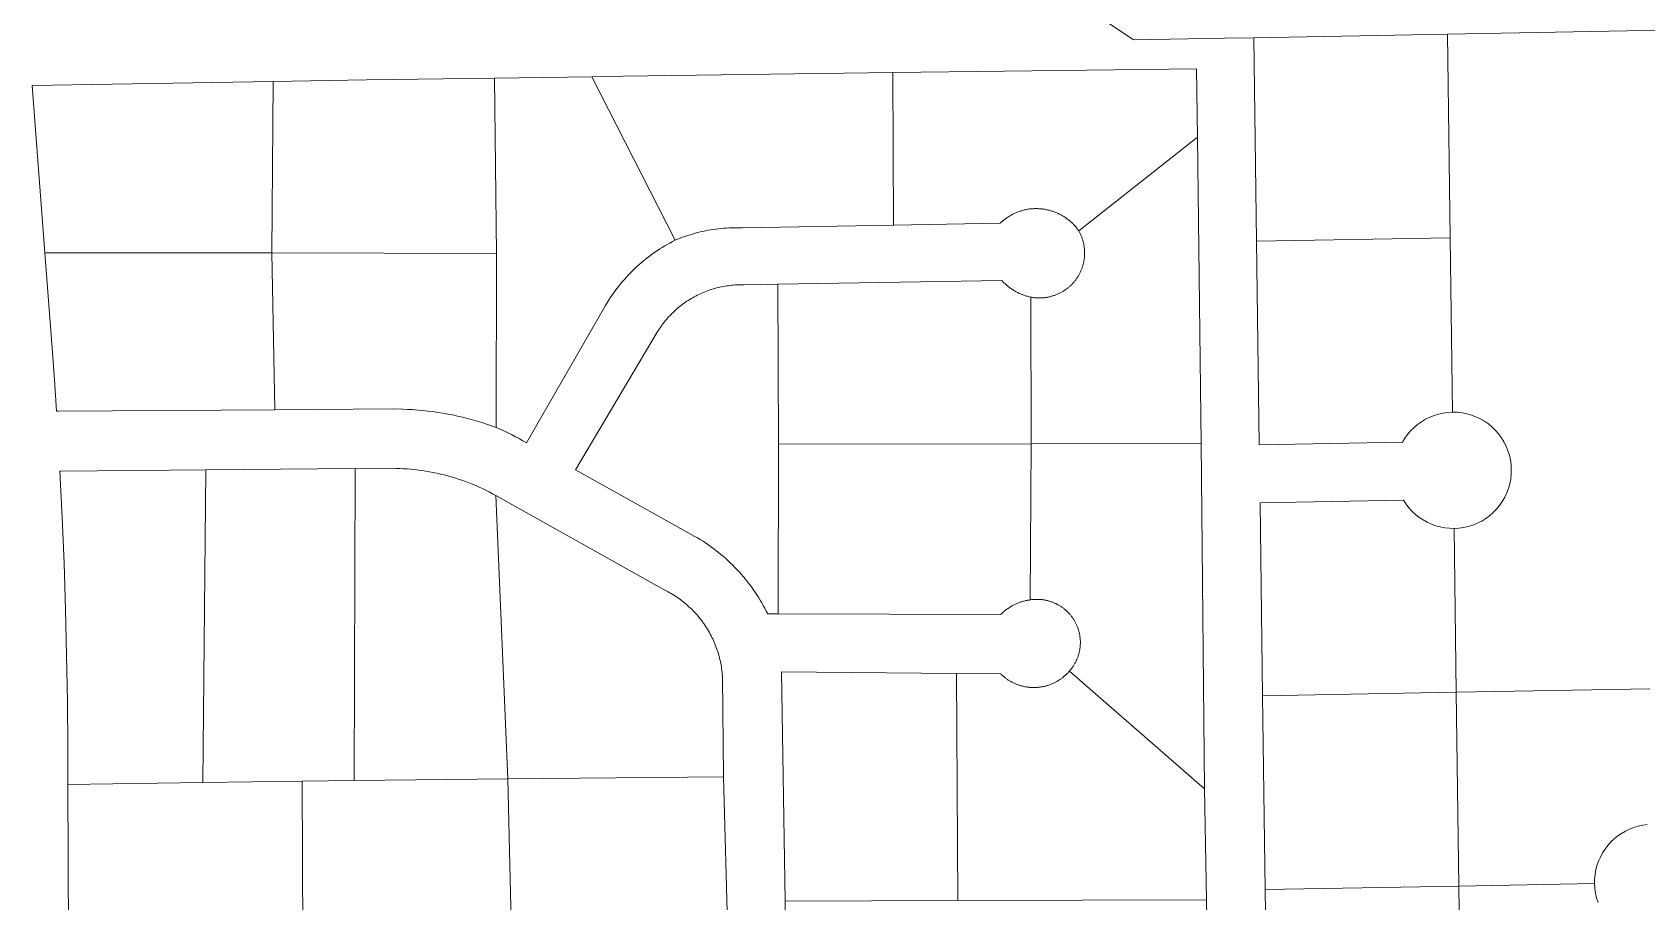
# Model space of a CAD drawing. Header units: feet. Extents: x 865220 to 2774701, y -2240498 to 961524.
# Drawn here: x 2762529 to 2764195, y 959087 to 959983 of the extents above; entities that cross this region are included whole.
import ezdxf

# ---------------------------------------------------------------- set-up
doc = ezdxf.new("R2010")
doc.units = ezdxf.units.FT
doc.header["$LTSCALE"] = 0.015
doc.header["$MEASUREMENT"] = 0
doc.layers.add('Parcels', color=7, linetype='Continuous', lineweight=0)

msp = doc.modelspace()

# ---------------------------------------------------------------- linework, layer by layer
at = {"layer": 'Parcels', "lineweight": 5, "ltscale": 100}
for p, q in [((2763621.6, 960004.8), (2763665.2, 959975.6)), ((2763665.2, 959975.6), (2763759.3, 959977.2)), ((2763759.3, 959977.2), (2763789.3, 959977.8)), ((2763989.3, 959981.4), (2763789.3, 959977.8)), ((2763789.3, 959977.8), (2763792.2, 959767.8)), ((2762873.6, 959934.2), (2762777.4, 959932.7)), ((2763005.8, 959936.2), (2762873.6, 959934.2)), ((2763106.1, 959937.6), (2763005.8, 959936.2)), ((2763005.8, 959936.2), (2763007.7, 959755.3)), ((2763138.3, 959938.1), (2763106.1, 959937.6)), ((2763106.1, 959937.6), (2763192.2, 959768.8)), ((2763416.7, 959941.8), (2763138.3, 959938.1)), ((2763532.1, 959943.2), (2763416.7, 959941.8)), ((2763417.4, 959784.4), (2763416.7, 959941.8)), ((2763730.4, 959945.7), (2763532.1, 959943.2)), ((2763731.4, 959875.3), (2763730.4, 959945.7)), ((2762777.4, 959932.7), (2762528.6, 959928.5)), ((2762528.6, 959928.5), (2762541.6, 959755.9)), ((2762777.4, 959932.7), (2762775.8, 959755.8)), ((2762775.8, 959755.8), (2762777.4, 959932.7)), ((2763608.7, 959778.6), (2763731.4, 959875.3)), ((2763731.4, 959875.3), (2763608.7, 959778.6)), ((2763731.4, 959875.3), (2763731.4, 959875.3)), ((2763734.9, 959559.3), (2763731.4, 959875.3)), ((2763549.8, 959799.3), (2763550.7, 959799.6)), ((2763550.7, 959799.6), (2763551.6, 959799.8)), ((2763551.6, 959799.8), (2763552.5, 959800.1)), ((2763552.5, 959800.1), (2763553.4, 959800.3)), ((2763553.4, 959800.3), (2763554.3, 959800.5)), ((2763554.3, 959800.5), (2763555.2, 959800.6)), ((2763555.2, 959800.6), (2763556.1, 959800.8)), ((2763556.1, 959800.8), (2763557, 959800.9)), ((2763557, 959800.9), (2763558, 959801.1)), ((2763558, 959801.1), (2763558.9, 959801.2)), ((2763558.9, 959801.2), (2763559.8, 959801.3)), ((2763559.8, 959801.3), (2763560.7, 959801.3)), ((2763560.7, 959801.3), (2763561.7, 959801.4)), ((2763561.7, 959801.4), (2763562.6, 959801.5)), ((2763562.6, 959801.5), (2763563.5, 959801.5)), ((2763563.5, 959801.5), (2763564.4, 959801.5)), ((2763564.4, 959801.5), (2763565.4, 959801.5)), ((2763565.4, 959801.5), (2763566.3, 959801.5)), ((2763566.3, 959801.5), (2763567.2, 959801.4)), ((2763567.2, 959801.4), (2763568.1, 959801.4)), ((2763568.1, 959801.4), (2763569.1, 959801.3)), ((2763569.1, 959801.3), (2763570, 959801.2)), ((2763570, 959801.2), (2763570.9, 959801.2)), ((2763570.9, 959801.2), (2763571.8, 959801)), ((2763571.8, 959801), (2763572.7, 959800.9)), ((2763572.7, 959800.9), (2763573.7, 959800.8)), ((2763573.7, 959800.8), (2763574.6, 959800.6)), ((2763574.6, 959800.6), (2763575.5, 959800.4)), ((2763575.5, 959800.4), (2763576.4, 959800.2)), ((2763576.4, 959800.2), (2763577.3, 959800)), ((2763577.3, 959800), (2763578.2, 959799.8)), ((2763578.2, 959799.8), (2763579.1, 959799.6)), ((2763579.1, 959799.6), (2763580, 959799.3)), ((2763261.7, 959781.5), (2763417.4, 959784.4)), ((2763417.4, 959784.4), (2763527.7, 959786.4)), ((2763417.4, 959784.4), (2763417.4, 959784.4)), ((2763527.7, 959786.4), (2763528.4, 959787.1)), ((2763528.4, 959787.1), (2763529, 959787.7)), ((2763529, 959787.7), (2763529.7, 959788.3)), ((2763529.7, 959788.3), (2763530.4, 959788.9)), ((2763530.4, 959788.9), (2763531.1, 959789.5)), ((2763531.1, 959789.5), (2763531.9, 959790.1)), ((2763531.9, 959790.1), (2763532.6, 959790.7)), ((2763532.6, 959790.7), (2763533.3, 959791.2)), ((2763533.3, 959791.2), (2763534.1, 959791.7)), ((2763534.1, 959791.7), (2763534.8, 959792.3)), ((2763534.8, 959792.3), (2763535.6, 959792.8)), ((2763535.6, 959792.8), (2763536.4, 959793.3)), ((2763536.4, 959793.3), (2763537.2, 959793.8)), ((2763537.2, 959793.8), (2763538, 959794.2)), ((2763538, 959794.2), (2763538.8, 959794.7)), ((2763538.8, 959794.7), (2763539.6, 959795.1)), ((2763539.6, 959795.1), (2763540.4, 959795.6)), ((2763540.4, 959795.6), (2763541.2, 959796)), ((2763541.2, 959796), (2763542, 959796.4)), ((2763542, 959796.4), (2763542.9, 959796.8)), ((2763542.9, 959796.8), (2763543.7, 959797.2)), ((2763543.7, 959797.2), (2763544.6, 959797.5)), ((2763544.6, 959797.5), (2763545.4, 959797.9)), ((2763545.4, 959797.9), (2763546.3, 959798.2)), ((2763546.3, 959798.2), (2763547.2, 959798.5)), ((2763547.2, 959798.5), (2763548.1, 959798.8)), ((2763548.1, 959798.8), (2763548.9, 959799.1)), ((2763548.9, 959799.1), (2763549.8, 959799.3)), ((2763580, 959799.3), (2763580.9, 959799)), ((2763580.9, 959799), (2763581.7, 959798.8)), ((2763581.7, 959798.8), (2763582.6, 959798.5)), ((2763582.6, 959798.5), (2763583.5, 959798.1)), ((2763583.5, 959798.1), (2763584.4, 959797.8)), ((2763584.4, 959797.8), (2763585.2, 959797.5)), ((2763585.2, 959797.5), (2763586.1, 959797.1)), ((2763586.1, 959797.1), (2763586.9, 959796.7)), ((2763586.9, 959796.7), (2763587.8, 959796.3)), ((2763587.8, 959796.3), (2763588.6, 959795.9)), ((2763588.6, 959795.9), (2763589.4, 959795.5)), ((2763589.4, 959795.5), (2763590.2, 959795.1)), ((2763590.2, 959795.1), (2763591, 959794.6)), ((2763591, 959794.6), (2763591.8, 959794.2)), ((2763591.8, 959794.2), (2763592.6, 959793.7)), ((2763592.6, 959793.7), (2763593.4, 959793.2)), ((2763593.4, 959793.2), (2763594.2, 959792.7)), ((2763594.2, 959792.7), (2763595, 959792.2)), ((2763595, 959792.2), (2763595.7, 959791.7)), ((2763595.7, 959791.7), (2763596.5, 959791.1)), ((2763596.5, 959791.1), (2763597.2, 959790.6)), ((2763597.2, 959790.6), (2763598, 959790)), ((2763598, 959790), (2763598.7, 959789.4)), ((2763598.7, 959789.4), (2763599.4, 959788.8)), ((2763599.4, 959788.8), (2763600.1, 959788.2)), ((2763600.1, 959788.2), (2763600.8, 959787.6)), ((2763600.8, 959787.6), (2763601.5, 959787)), ((2763601.5, 959787), (2763602.1, 959786.3)), ((2763602.1, 959786.3), (2763602.8, 959785.7)), ((2763602.8, 959785.7), (2763603.4, 959785)), ((2763603.4, 959785), (2763604.1, 959784.4)), ((2763604.1, 959784.4), (2763604.7, 959783.7)), ((2763604.7, 959783.7), (2763605.3, 959783)), ((2763605.3, 959783), (2763605.9, 959782.3)), ((2763186.8, 959766), (2763189.5, 959767.5)), ((2763189.5, 959767.5), (2763192.2, 959768.8)), ((2763192.2, 959768.8), (2763194.7, 959769.9)), ((2763192.2, 959768.8), (2763192.2, 959768.8)), ((2763194.7, 959769.9), (2763197.2, 959770.9)), ((2763197.2, 959770.9), (2763199.8, 959771.9)), ((2763199.8, 959771.9), (2763202.4, 959772.8)), ((2763202.4, 959772.8), (2763205, 959773.7)), ((2763205, 959773.7), (2763207.6, 959774.5)), ((2763207.6, 959774.5), (2763210.2, 959775.3)), ((2763210.2, 959775.3), (2763212.8, 959776.1)), ((2763212.8, 959776.1), (2763215.5, 959776.8)), ((2763215.5, 959776.8), (2763218.1, 959777.4)), ((2763218.1, 959777.4), (2763220.8, 959778)), ((2763220.8, 959778), (2763223.5, 959778.6)), ((2763223.5, 959778.6), (2763226.2, 959779.1)), ((2763226.2, 959779.1), (2763228.9, 959779.6)), ((2763228.9, 959779.6), (2763231.6, 959780)), ((2763231.6, 959780), (2763234.3, 959780.4)), ((2763234.3, 959780.4), (2763237, 959780.7)), ((2763237, 959780.7), (2763239.8, 959781)), ((2763239.8, 959781), (2763242.5, 959781.2)), ((2763242.5, 959781.2), (2763245.2, 959781.4)), ((2763245.2, 959781.4), (2763248, 959781.5)), ((2763248, 959781.5), (2763250.7, 959781.6)), ((2763250.7, 959781.6), (2763253.4, 959781.6)), ((2763253.4, 959781.6), (2763256.2, 959781.6)), ((2763256.2, 959781.6), (2763258.9, 959781.6)), ((2763258.9, 959781.6), (2763261.7, 959781.5)), ((2763605.9, 959782.3), (2763606.5, 959781.6)), ((2763606.5, 959781.6), (2763607, 959780.8)), ((2763607, 959780.8), (2763607.6, 959780.1)), ((2763607.6, 959780.1), (2763608.1, 959779.4)), ((2763608.1, 959779.4), (2763608.7, 959778.6)), ((2763608.7, 959778.6), (2763609.1, 959777.9)), ((2763609.1, 959777.9), (2763609.5, 959777.2)), ((2763609.5, 959777.2), (2763609.8, 959776.4)), ((2763609.8, 959776.4), (2763610.2, 959775.7)), ((2763610.2, 959775.7), (2763610.5, 959775)), ((2763610.5, 959775), (2763610.9, 959774.2)), ((2763610.9, 959774.2), (2763611.2, 959773.5)), ((2763611.2, 959773.5), (2763611.5, 959772.7)), ((2763611.5, 959772.7), (2763611.8, 959772)), ((2763611.8, 959772), (2763612.1, 959771.2)), ((2763612.1, 959771.2), (2763612.3, 959770.4)), ((2763612.3, 959770.4), (2763612.6, 959769.7)), ((2763612.6, 959769.7), (2763612.8, 959768.9)), ((2763612.8, 959768.9), (2763613, 959768.1)), ((2763613, 959768.1), (2763613.3, 959767.3)), ((2763613.3, 959767.3), (2763613.5, 959766.5)), ((2763613.5, 959766.5), (2763613.6, 959765.8)), ((2763992.1, 959771.5), (2763792.2, 959767.8)), ((2763792.2, 959767.8), (2763795, 959557.9)), ((2762541.6, 959755.9), (2762549, 959657.5)), ((2762541.6, 959755.9), (2762545.1, 959755.9)), ((2762545.1, 959755.9), (2762775.8, 959755.8)), ((2763007.7, 959755.3), (2762775.8, 959755.8)), ((2762775.8, 959755.8), (2762778.9, 959593.9)), ((2762778.9, 959593.9), (2762775.8, 959755.8)), ((2762775.8, 959755.8), (2762775.8, 959755.8)), ((2763007.4, 959575.6), (2763007.7, 959755.3)), ((2763007.7, 959755.3), (2763007.7, 959755.3)), ((2763161.6, 959749.3), (2763164, 959751.2)), ((2763164, 959751.2), (2763166.4, 959753)), ((2763166.4, 959753), (2763168.9, 959754.8)), ((2763168.9, 959754.8), (2763171.3, 959756.5)), ((2763171.3, 959756.5), (2763173.8, 959758.2)), ((2763173.8, 959758.2), (2763176.4, 959759.9)), ((2763176.4, 959759.9), (2763178.9, 959761.5)), ((2763178.9, 959761.5), (2763181.5, 959763)), ((2763181.5, 959763), (2763184.2, 959764.6)), ((2763184.2, 959764.6), (2763186.8, 959766)), ((2763613.6, 959765.8), (2763613.8, 959765)), ((2763613.8, 959765), (2763614, 959764.2)), ((2763614, 959764.2), (2763614.1, 959763.4)), ((2763614.1, 959763.4), (2763614.2, 959762.6)), ((2763614.2, 959762.6), (2763614.3, 959761.8)), ((2763614.4, 959749.6), (2763614.2, 959748.8)), ((2763614.3, 959761.8), (2763614.4, 959761)), ((2763614.4, 959761), (2763614.5, 959760.2)), ((2763614.5, 959750.4), (2763614.4, 959749.6)), ((2763614.5, 959760.2), (2763614.6, 959759.3)), ((2763614.6, 959752.1), (2763614.5, 959751.2)), ((2763614.5, 959751.2), (2763614.5, 959750.4)), ((2763614.6, 959759.3), (2763614.7, 959758.5)), ((2763614.7, 959752.9), (2763614.6, 959752.1)), ((2763614.7, 959758.5), (2763614.7, 959757.7)), ((2763614.7, 959757.7), (2763614.7, 959756.9)), ((2763614.7, 959756.9), (2763614.7, 959756.1)), ((2763614.7, 959756.1), (2763614.7, 959755.3)), ((2763614.7, 959755.3), (2763614.7, 959754.5)), ((2763614.7, 959754.5), (2763614.7, 959753.7)), ((2763614.7, 959753.7), (2763614.7, 959752.9)), ((2763141.8, 959730.7), (2763143.8, 959732.9)), ((2763143.8, 959732.9), (2763145.9, 959735.1)), ((2763145.9, 959735.1), (2763148.1, 959737.3)), ((2763148.1, 959737.3), (2763150.2, 959739.4)), ((2763150.2, 959739.4), (2763152.4, 959741.4)), ((2763152.4, 959741.4), (2763154.7, 959743.5)), ((2763154.7, 959743.5), (2763157, 959745.5)), ((2763157, 959745.5), (2763159.3, 959747.4)), ((2763159.3, 959747.4), (2763161.6, 959749.3)), ((2763609.1, 959733.5), (2763608.7, 959732.8)), ((2763609.5, 959734.2), (2763609.1, 959733.5)), ((2763609.8, 959735), (2763609.5, 959734.2)), ((2763610.2, 959735.7), (2763609.8, 959735)), ((2763610.5, 959736.4), (2763610.2, 959735.7)), ((2763610.9, 959737.2), (2763610.5, 959736.4)), ((2763611.2, 959737.9), (2763610.9, 959737.2)), ((2763611.5, 959738.7), (2763611.2, 959737.9)), ((2763611.8, 959739.4), (2763611.5, 959738.7)), ((2763612.1, 959740.2), (2763611.8, 959739.4)), ((2763612.3, 959741), (2763612.1, 959740.2)), ((2763612.6, 959741.7), (2763612.3, 959741)), ((2763612.8, 959742.5), (2763612.6, 959741.7)), ((2763613.1, 959743.3), (2763612.8, 959742.5)), ((2763613.3, 959744.1), (2763613.1, 959743.3)), ((2763613.5, 959744.9), (2763613.3, 959744.1)), ((2763613.6, 959745.6), (2763613.5, 959744.9)), ((2763613.8, 959746.4), (2763613.6, 959745.6)), ((2763614, 959747.2), (2763613.8, 959746.4)), ((2763614.1, 959748), (2763614, 959747.2)), ((2763614.2, 959748.8), (2763614.1, 959748)), ((2763128.5, 959714.3), (2763130.3, 959716.7)), ((2763130.3, 959716.7), (2763132.1, 959719.1)), ((2763132.1, 959719.1), (2763133.9, 959721.5)), ((2763133.9, 959721.5), (2763135.8, 959723.9)), ((2763135.8, 959723.9), (2763137.8, 959726.2)), ((2763137.8, 959726.2), (2763139.7, 959728.5)), ((2763139.7, 959728.5), (2763141.8, 959730.7)), ((2763224.8, 959716.4), (2763223.1, 959715.7)), ((2763226.4, 959717), (2763224.8, 959716.4)), ((2763228.1, 959717.6), (2763226.4, 959717)), ((2763229.8, 959718.1), (2763228.1, 959717.6)), ((2763231.5, 959718.6), (2763229.8, 959718.1)), ((2763233.2, 959719.1), (2763231.5, 959718.6)), ((2763234.9, 959719.6), (2763233.2, 959719.1)), ((2763236.6, 959720), (2763234.9, 959719.6)), ((2763238.4, 959720.4), (2763236.6, 959720)), ((2763240.1, 959720.8), (2763238.4, 959720.4)), ((2763241.9, 959721.2), (2763240.1, 959720.8)), ((2763243.6, 959721.5), (2763241.9, 959721.2)), ((2763245.4, 959721.8), (2763243.6, 959721.5)), ((2763247.1, 959722), (2763245.4, 959721.8)), ((2763248.9, 959722.2), (2763247.1, 959722)), ((2763250.7, 959722.4), (2763248.9, 959722.2)), ((2763252.4, 959722.6), (2763250.7, 959722.4)), ((2763254.2, 959722.7), (2763252.4, 959722.6)), ((2763256, 959722.8), (2763254.2, 959722.7)), ((2763257.8, 959722.9), (2763256, 959722.8)), ((2763259.5, 959722.9), (2763257.8, 959722.9)), ((2763261.3, 959723), (2763259.5, 959722.9)), ((2763263.1, 959722.9), (2763261.3, 959723)), ((2763298.2, 959723.6), (2763263.1, 959722.9)), ((2763529.2, 959727.5), (2763298.2, 959723.6)), ((2763298.2, 959723.6), (2763298.9, 959558.4)), ((2763529.9, 959726.8), (2763529.2, 959727.5)), ((2763530.5, 959726.1), (2763529.9, 959726.8)), ((2763531.2, 959725.4), (2763530.5, 959726.1)), ((2763531.9, 959724.7), (2763531.2, 959725.4)), ((2763532.6, 959724.1), (2763531.9, 959724.7)), ((2763533.3, 959723.4), (2763532.6, 959724.1)), ((2763534, 959722.8), (2763533.3, 959723.4)), ((2763534.7, 959722.1), (2763534, 959722.8)), ((2763535.4, 959721.5), (2763534.7, 959722.1)), ((2763536.2, 959720.9), (2763535.4, 959721.5)), ((2763536.9, 959720.3), (2763536.2, 959720.9)), ((2763537.7, 959719.8), (2763536.9, 959720.3)), ((2763538.5, 959719.2), (2763537.7, 959719.8)), ((2763539.3, 959718.7), (2763538.5, 959719.2)), ((2763540.1, 959718.1), (2763539.3, 959718.7)), ((2763540.9, 959717.6), (2763540.1, 959718.1)), ((2763541.7, 959717.1), (2763540.9, 959717.6)), ((2763542.5, 959716.6), (2763541.7, 959717.1)), ((2763543.3, 959716.1), (2763542.5, 959716.6)), ((2763593.1, 959716.5), (2763592.4, 959716.1)), ((2763593.8, 959717), (2763593.1, 959716.5)), ((2763594.5, 959717.4), (2763593.8, 959717)), ((2763595.1, 959717.9), (2763594.5, 959717.4)), ((2763595.8, 959718.4), (2763595.1, 959717.9)), ((2763596.4, 959718.9), (2763595.8, 959718.4)), ((2763597.1, 959719.4), (2763596.4, 959718.9)), ((2763597.7, 959719.9), (2763597.1, 959719.4)), ((2763598.3, 959720.4), (2763597.7, 959719.9)), ((2763599, 959720.9), (2763598.3, 959720.4)), ((2763599.6, 959721.5), (2763599, 959720.9)), ((2763600.2, 959722), (2763599.6, 959721.5)), ((2763600.8, 959722.6), (2763600.2, 959722)), ((2763601.3, 959723.1), (2763600.8, 959722.6)), ((2763601.9, 959723.7), (2763601.3, 959723.1)), ((2763602.5, 959724.3), (2763601.9, 959723.7)), ((2763603, 959724.9), (2763602.5, 959724.3)), ((2763603.5, 959725.5), (2763603, 959724.9)), ((2763604.1, 959726.2), (2763603.5, 959725.5)), ((2763604.6, 959726.8), (2763604.1, 959726.2)), ((2763605.1, 959727.4), (2763604.6, 959726.8)), ((2763605.6, 959728.1), (2763605.1, 959727.4)), ((2763606.1, 959728.7), (2763605.6, 959728.1)), ((2763606.5, 959729.4), (2763606.1, 959728.7)), ((2763607, 959730.1), (2763606.5, 959729.4)), ((2763607.4, 959730.7), (2763607, 959730.1)), ((2763607.9, 959731.4), (2763607.4, 959730.7)), ((2763608.3, 959732.1), (2763607.9, 959731.4)), ((2763608.7, 959732.8), (2763608.3, 959732.1)), ((2763038.6, 959559.8), (2763120.3, 959701.6)), ((2763120.3, 959701.6), (2763123.4, 959706.8)), ((2763123.4, 959706.8), (2763125.1, 959709.3)), ((2763125.1, 959709.3), (2763126.8, 959711.8)), ((2763126.8, 959711.8), (2763128.5, 959714.3)), ((2763197.1, 959700.6), (2763195.7, 959699.5)), ((2763198.5, 959701.7), (2763197.1, 959700.6)), ((2763199.9, 959702.8), (2763198.5, 959701.7)), ((2763201.3, 959703.8), (2763199.9, 959702.8)), ((2763202.8, 959704.9), (2763201.3, 959703.8)), ((2763204.2, 959705.9), (2763202.8, 959704.9)), ((2763205.7, 959706.8), (2763204.2, 959705.9)), ((2763207.2, 959707.8), (2763205.7, 959706.8)), ((2763208.7, 959708.7), (2763207.2, 959707.8)), ((2763210.3, 959709.6), (2763208.7, 959708.7)), ((2763211.8, 959710.4), (2763210.3, 959709.6)), ((2763213.4, 959711.3), (2763211.8, 959710.4)), ((2763215, 959712.1), (2763213.4, 959711.3)), ((2763216.6, 959712.9), (2763215, 959712.1)), ((2763218.2, 959713.6), (2763216.6, 959712.9)), ((2763219.8, 959714.4), (2763218.2, 959713.6)), ((2763221.4, 959715.1), (2763219.8, 959714.4)), ((2763223.1, 959715.7), (2763221.4, 959715.1)), ((2763544.2, 959715.7), (2763543.3, 959716.1)), ((2763545, 959715.2), (2763544.2, 959715.7)), ((2763545.9, 959714.8), (2763545, 959715.2)), ((2763546.7, 959714.4), (2763545.9, 959714.8)), ((2763547.6, 959714), (2763546.7, 959714.4)), ((2763548.5, 959713.6), (2763547.6, 959714)), ((2763549.3, 959713.2), (2763548.5, 959713.6)), ((2763550.2, 959712.8), (2763549.3, 959713.2)), ((2763551.1, 959712.5), (2763550.2, 959712.8)), ((2763552, 959712.2), (2763551.1, 959712.5)), ((2763552.9, 959711.9), (2763552, 959712.2)), ((2763553.8, 959711.6), (2763552.9, 959711.9)), ((2763554.7, 959711.3), (2763553.8, 959711.6)), ((2763555.7, 959711), (2763554.7, 959711.3)), ((2763556.6, 959710.8), (2763555.7, 959711)), ((2763557.5, 959710.5), (2763556.6, 959710.8)), ((2763559.4, 959710.1), (2763557.5, 959710.5)), ((2763560.2, 959710), (2763559.4, 959710.1)), ((2763559.7, 959559), (2763559.4, 959710.1)), ((2763559.4, 959710.1), (2763559.4, 959710.1)), ((2763561, 959709.8), (2763560.2, 959710)), ((2763561.8, 959709.7), (2763561, 959709.8)), ((2763562.6, 959709.6), (2763561.8, 959709.7)), ((2763563.4, 959709.5), (2763562.6, 959709.6)), ((2763564.3, 959709.5), (2763563.4, 959709.5)), ((2763565.1, 959709.4), (2763564.3, 959709.5)), ((2763565.9, 959709.4), (2763565.1, 959709.4)), ((2763566.7, 959709.3), (2763565.9, 959709.4)), ((2763567.5, 959709.3), (2763566.7, 959709.3)), ((2763568.3, 959709.3), (2763567.5, 959709.3)), ((2763569.2, 959709.3), (2763568.3, 959709.3)), ((2763570, 959709.4), (2763569.2, 959709.3)), ((2763570.8, 959709.4), (2763570, 959709.4)), ((2763571.6, 959709.5), (2763570.8, 959709.4)), ((2763572.4, 959709.5), (2763571.6, 959709.5)), ((2763573.2, 959709.6), (2763572.4, 959709.5)), ((2763574, 959709.7), (2763573.2, 959709.6)), ((2763574.9, 959709.8), (2763574, 959709.7)), ((2763575.7, 959709.9), (2763574.9, 959709.8)), ((2763576.5, 959710.1), (2763575.7, 959709.9)), ((2763577.3, 959710.2), (2763576.5, 959710.1)), ((2763578.1, 959710.4), (2763577.3, 959710.2)), ((2763578.9, 959710.6), (2763578.1, 959710.4)), ((2763579.7, 959710.8), (2763578.9, 959710.6)), ((2763580.4, 959711), (2763579.7, 959710.8)), ((2763581.2, 959711.2), (2763580.4, 959711)), ((2763582, 959711.4), (2763581.2, 959711.2)), ((2763582.8, 959711.7), (2763582, 959711.4)), ((2763583.6, 959712), (2763582.8, 959711.7)), ((2763584.3, 959712.2), (2763583.6, 959712)), ((2763585.1, 959712.5), (2763584.3, 959712.2)), ((2763585.9, 959712.8), (2763585.1, 959712.5)), ((2763586.6, 959713.1), (2763585.9, 959712.8)), ((2763587.4, 959713.5), (2763586.6, 959713.1)), ((2763588.1, 959713.8), (2763587.4, 959713.5)), ((2763588.8, 959714.2), (2763588.1, 959713.8)), ((2763589.6, 959714.5), (2763588.8, 959714.2)), ((2763590.3, 959714.9), (2763589.6, 959714.5)), ((2763591, 959715.3), (2763590.3, 959714.9)), ((2763591.7, 959715.7), (2763591, 959715.3)), ((2763592.4, 959716.1), (2763591.7, 959715.7)), ((2763179.7, 959682.9), (2763178.7, 959681.5)), ((2763180.8, 959684.3), (2763179.7, 959682.9)), ((2763181.9, 959685.7), (2763180.8, 959684.3)), ((2763183.1, 959687.1), (2763181.9, 959685.7)), ((2763184.2, 959688.4), (2763183.1, 959687.1)), ((2763185.4, 959689.7), (2763184.2, 959688.4)), ((2763186.6, 959691), (2763185.4, 959689.7)), ((2763187.9, 959692.3), (2763186.6, 959691)), ((2763189.1, 959693.6), (2763187.9, 959692.3)), ((2763190.4, 959694.8), (2763189.1, 959693.6)), ((2763191.7, 959696), (2763190.4, 959694.8)), ((2763193, 959697.2), (2763191.7, 959696)), ((2763194.3, 959698.4), (2763193, 959697.2)), ((2763195.7, 959699.5), (2763194.3, 959698.4)), ((2763173.7, 959674.2), (2763089.4, 959532.1)), ((2763175.6, 959677.1), (2763173.7, 959674.2)), ((2763176.6, 959678.6), (2763175.6, 959677.1)), ((2763177.6, 959680.1), (2763176.6, 959678.6)), ((2763178.7, 959681.5), (2763177.6, 959680.1)), ((2762549, 959657.5), (2762551.4, 959624.9)), ((2762551.4, 959624.9), (2762553.5, 959592.4)), ((2762553.5, 959592.4), (2762555.7, 959592.4)), ((2762555.7, 959592.4), (2762778.9, 959593.9)), ((2762778.9, 959593.9), (2762900.4, 959594.8)), ((2762900.4, 959594.8), (2762910.8, 959594.6)), ((2762910.8, 959594.6), (2762916, 959594.4)), ((2762916, 959594.4), (2762921.2, 959594.1)), ((2762921.2, 959594.1), (2762926.4, 959593.7)), ((2762926.4, 959593.7), (2762931.6, 959593.3)), ((2762931.6, 959593.3), (2762936.8, 959592.7)), ((2762936.8, 959592.7), (2762942, 959592.1)), ((2762942, 959592.1), (2762947.1, 959591.3)), ((2762947.1, 959591.3), (2762952.3, 959590.5)), ((2762952.3, 959590.5), (2762957.4, 959589.6)), ((2762957.4, 959589.6), (2762962.5, 959588.6)), ((2762962.5, 959588.6), (2762967.6, 959587.5)), ((2762967.6, 959587.5), (2762972.6, 959586.3)), ((2762972.6, 959586.3), (2762977.7, 959585)), ((2762977.7, 959585), (2762982.7, 959583.7)), ((2762982.7, 959583.7), (2762987.7, 959582.2)), ((2762987.7, 959582.2), (2762992.7, 959580.7)), ((2762992.7, 959580.7), (2762997.6, 959579.1)), ((2762997.6, 959579.1), (2763002.5, 959577.4)), ((2763002.5, 959577.4), (2763007.4, 959575.6)), ((2763007.4, 959575.6), (2763015.4, 959572.1)), ((2763015.4, 959572.1), (2763019.4, 959570.2)), ((2763019.4, 959570.2), (2763023.3, 959568.3)), ((2763023.3, 959568.3), (2763027.2, 959566.2)), ((2763027.2, 959566.2), (2763031, 959564.2)), ((2763031, 959564.2), (2763034.9, 959562)), ((2763034.9, 959562), (2763038.6, 959559.8)), ((2763298.5, 959383.3), (2763298.9, 959558.4)), ((2763298.9, 959558.4), (2763298.5, 959383.3)), ((2763298.9, 959558.4), (2763559.7, 959559)), ((2763298.9, 959558.4), (2763298.9, 959558.4)), ((2763558.5, 959397.8), (2763559.7, 959559)), ((2763559.7, 959559), (2763558.5, 959397.8)), ((2763559.7, 959559), (2763734.9, 959559.3)), ((2763559.7, 959559), (2763559.7, 959559)), ((2763734.9, 959559.3), (2763734.9, 959559.3)), ((2763738.6, 959202.9), (2763734.9, 959559.3)), ((2763795, 959557.9), (2763942.8, 959560.6)), ((2762861.9, 959533.3), (2762707.9, 959532)), ((2762861.9, 959533.3), (2762861, 959211.5)), ((2762896.5, 959533.6), (2762861.9, 959533.3)), ((2762904.2, 959533.5), (2762896.5, 959533.6)), ((2762896.5, 959533.6), (2762896.5, 959533.6)), ((2762908, 959533.4), (2762904.2, 959533.5)), ((2762911.8, 959533.2), (2762908, 959533.4)), ((2762915.7, 959533), (2762911.8, 959533.2)), ((2762919.5, 959532.6), (2762915.7, 959533)), ((2762558.2, 959530.5), (2762557.2, 959530.5)), ((2762557.2, 959530.5), (2762559.5, 959483)), ((2762707.9, 959532), (2762558.2, 959530.5)), ((2762707.9, 959532), (2762704.7, 959209.4)), ((2762923.3, 959532.3), (2762919.5, 959532.6)), ((2762927.1, 959531.8), (2762923.3, 959532.3)), ((2762931, 959531.3), (2762927.1, 959531.8)), ((2762934.8, 959530.7), (2762931, 959531.3)), ((2762938.5, 959530), (2762934.8, 959530.7)), ((2762942.3, 959529.3), (2762938.5, 959530)), ((2762946.1, 959528.5), (2762942.3, 959529.3)), ((2762949.8, 959527.7), (2762946.1, 959528.5)), ((2762953.6, 959526.8), (2762949.8, 959527.7)), ((2762957.3, 959525.8), (2762953.6, 959526.8)), ((2762961, 959524.8), (2762957.3, 959525.8)), ((2762964.7, 959523.7), (2762961, 959524.8)), ((2762968.3, 959522.5), (2762964.7, 959523.7)), ((2762972, 959521.3), (2762968.3, 959522.5)), ((2762975.6, 959520), (2762972, 959521.3)), ((2762979.2, 959518.6), (2762975.6, 959520)), ((2762982.7, 959517.2), (2762979.2, 959518.6)), ((2762986.3, 959515.7), (2762982.7, 959517.2)), ((2763089.4, 959532.1), (2763212.5, 959463.4)), ((2762989.8, 959514.2), (2762986.3, 959515.7)), ((2762993.3, 959512.6), (2762989.8, 959514.2)), ((2762996.7, 959510.9), (2762993.3, 959512.6)), ((2763000.2, 959509.2), (2762996.7, 959510.9)), ((2763003.6, 959507.4), (2763000.2, 959509.2)), ((2763006.9, 959505.6), (2763003.6, 959507.4)), ((2763019.4, 959213.4), (2763006.9, 959505.6)), ((2763181.5, 959408), (2763006.9, 959505.6)), ((2763006.9, 959505.6), (2763019.4, 959213.4)), ((2763943.9, 959500.6), (2763795.8, 959497.9)), ((2762559.5, 959483), (2762561.4, 959435.6)), ((2763795.8, 959497.9), (2763798.5, 959298.9)), ((2763212.5, 959463.4), (2763215.3, 959461.8)), ((2763215.3, 959461.8), (2763218.1, 959460.1)), ((2763218.1, 959460.1), (2763220.9, 959458.3)), ((2763220.9, 959458.3), (2763223.7, 959456.5)), ((2763223.7, 959456.5), (2763226.4, 959454.6)), ((2763226.4, 959454.6), (2763229.1, 959452.7)), ((2763229.1, 959452.7), (2763231.7, 959450.8)), ((2763231.7, 959450.8), (2763234.3, 959448.8)), ((2762561.4, 959435.6), (2762563, 959388.1)), ((2763234.3, 959448.8), (2763236.9, 959446.8)), ((2763236.9, 959446.8), (2763239.4, 959444.7)), ((2763239.4, 959444.7), (2763241.9, 959442.6)), ((2763241.9, 959442.6), (2763244.4, 959440.4)), ((2763244.4, 959440.4), (2763246.8, 959438.2)), ((2763246.8, 959438.2), (2763249.2, 959435.9)), ((2763249.2, 959435.9), (2763251.6, 959433.7)), ((2763251.6, 959433.7), (2763253.9, 959431.3)), ((2763253.9, 959431.3), (2763256.1, 959429)), ((2763256.1, 959429), (2763258.4, 959426.5)), ((2763258.4, 959426.5), (2763260.5, 959424.1)), ((2763260.5, 959424.1), (2763262.7, 959421.6)), ((2763262.7, 959421.6), (2763264.8, 959419.1)), ((2763264.8, 959419.1), (2763266.8, 959416.5)), ((2763266.8, 959416.5), (2763268.8, 959413.9)), ((2763184.9, 959406.2), (2763181.5, 959408)), ((2763181.5, 959408), (2763181.5, 959408)), ((2763186.5, 959405.3), (2763184.9, 959406.2)), ((2763188.2, 959404.3), (2763186.5, 959405.3)), ((2763189.8, 959403.4), (2763188.2, 959404.3)), ((2763191.4, 959402.4), (2763189.8, 959403.4)), ((2763193, 959401.3), (2763191.4, 959402.4)), ((2763194.6, 959400.3), (2763193, 959401.3)), ((2763196.1, 959399.2), (2763194.6, 959400.3)), ((2763268.8, 959413.9), (2763270.8, 959411.3)), ((2763270.8, 959411.3), (2763272.7, 959408.6)), ((2763272.7, 959408.6), (2763274.5, 959406)), ((2763274.5, 959406), (2763276.4, 959403.2)), ((2763276.4, 959403.2), (2763278.1, 959400.5)), ((2763278.1, 959400.5), (2763279.8, 959397.7)), ((2762563, 959388.1), (2762564.1, 959340.7)), ((2763197.7, 959398.1), (2763196.1, 959399.2)), ((2763199.2, 959396.9), (2763197.7, 959398.1)), ((2763200.7, 959395.7), (2763199.2, 959396.9)), ((2763202.2, 959394.5), (2763200.7, 959395.7)), ((2763203.6, 959393.3), (2763202.2, 959394.5)), ((2763205, 959392.1), (2763203.6, 959393.3)), ((2763206.4, 959390.8), (2763205, 959392.1)), ((2763207.8, 959389.5), (2763206.4, 959390.8)), ((2763209.2, 959388.2), (2763207.8, 959389.5)), ((2763210.5, 959386.9), (2763209.2, 959388.2)), ((2763211.8, 959385.5), (2763210.5, 959386.9)), ((2763213.1, 959384.1), (2763211.8, 959385.5)), ((2763214.4, 959382.7), (2763213.1, 959384.1)), ((2763279.8, 959397.7), (2763281.5, 959394.9)), ((2763281.5, 959394.9), (2763283.1, 959392)), ((2763283.1, 959392), (2763284.7, 959389.2)), ((2763284.7, 959389.2), (2763286.2, 959386.3)), ((2763286.2, 959386.3), (2763287.7, 959383.3)), ((2763287.7, 959383.3), (2763298.5, 959383.3)), ((2763298.5, 959383.3), (2763528.3, 959382.8)), ((2763528.3, 959382.8), (2763528.9, 959383.5)), ((2763528.9, 959383.5), (2763529.6, 959384.1)), ((2763529.6, 959384.1), (2763530.2, 959384.7)), ((2763530.2, 959384.7), (2763530.9, 959385.3)), ((2763530.9, 959385.3), (2763531.5, 959385.9)), ((2763531.5, 959385.9), (2763532.2, 959386.4)), ((2763532.2, 959386.4), (2763532.9, 959387)), ((2763532.9, 959387), (2763533.6, 959387.5)), ((2763533.6, 959387.5), (2763534.3, 959388.1)), ((2763534.3, 959388.1), (2763535, 959388.6)), ((2763535, 959388.6), (2763535.7, 959389.1)), ((2763535.7, 959389.1), (2763536.4, 959389.6)), ((2763536.4, 959389.6), (2763537.2, 959390.1)), ((2763537.2, 959390.1), (2763537.9, 959390.5)), ((2763537.9, 959390.5), (2763538.7, 959391)), ((2763538.7, 959391), (2763539.4, 959391.4)), ((2763539.4, 959391.4), (2763540.2, 959391.9)), ((2763540.2, 959391.9), (2763541, 959392.3)), ((2763541, 959392.3), (2763541.7, 959392.7)), ((2763541.7, 959392.7), (2763542.5, 959393.1)), ((2763542.5, 959393.1), (2763543.3, 959393.5)), ((2763543.3, 959393.5), (2763544.1, 959393.8)), ((2763544.1, 959393.8), (2763544.9, 959394.2)), ((2763544.9, 959394.2), (2763545.8, 959394.5)), ((2763545.8, 959394.5), (2763546.6, 959394.9)), ((2763546.6, 959394.9), (2763547.4, 959395.2)), ((2763547.4, 959395.2), (2763548.2, 959395.5)), ((2763548.2, 959395.5), (2763549.1, 959395.7)), ((2763549.1, 959395.7), (2763549.9, 959396)), ((2763549.9, 959396), (2763550.8, 959396.2)), ((2763550.8, 959396.2), (2763551.6, 959396.5)), ((2763551.6, 959396.5), (2763552.5, 959396.7)), ((2763552.5, 959396.7), (2763553.3, 959396.9)), ((2763553.3, 959396.9), (2763554.2, 959397.1)), ((2763554.2, 959397.1), (2763555, 959397.3)), ((2763555, 959397.3), (2763555.9, 959397.4)), ((2763555.9, 959397.4), (2763556.8, 959397.6)), ((2763556.8, 959397.6), (2763557.7, 959397.7)), ((2763557.7, 959397.7), (2763558.5, 959397.8)), ((2763558.5, 959397.8), (2763559.3, 959398)), ((2763559.3, 959398), (2763560.1, 959398.1)), ((2763560.1, 959398.1), (2763560.9, 959398.1)), ((2763560.9, 959398.1), (2763561.6, 959398.2)), ((2763561.6, 959398.2), (2763562.4, 959398.3)), ((2763562.4, 959398.3), (2763563.2, 959398.3)), ((2763563.2, 959398.3), (2763564, 959398.4)), ((2763564, 959398.4), (2763564.8, 959398.4)), ((2763564.8, 959398.4), (2763565.5, 959398.4)), ((2763565.5, 959398.4), (2763566.3, 959398.4)), ((2763566.3, 959398.4), (2763567.1, 959398.4)), ((2763567.1, 959398.4), (2763567.9, 959398.4)), ((2763567.9, 959398.4), (2763568.7, 959398.3)), ((2763568.7, 959398.3), (2763569.4, 959398.2)), ((2763569.4, 959398.2), (2763570.2, 959398.2)), ((2763570.2, 959398.2), (2763571, 959398.1)), ((2763571, 959398.1), (2763571.8, 959398)), ((2763571.8, 959398), (2763572.6, 959397.9)), ((2763572.6, 959397.9), (2763573.3, 959397.8)), ((2763573.3, 959397.8), (2763574.1, 959397.6)), ((2763574.1, 959397.6), (2763574.9, 959397.5)), ((2763574.9, 959397.5), (2763575.6, 959397.3)), ((2763575.6, 959397.3), (2763576.4, 959397.1)), ((2763576.4, 959397.1), (2763577.1, 959396.9)), ((2763577.1, 959396.9), (2763577.9, 959396.7)), ((2763577.9, 959396.7), (2763578.6, 959396.5)), ((2763578.6, 959396.5), (2763579.4, 959396.3)), ((2763579.4, 959396.3), (2763580.1, 959396)), ((2763580.1, 959396), (2763580.9, 959395.8)), ((2763580.9, 959395.8), (2763581.6, 959395.5)), ((2763581.6, 959395.5), (2763582.3, 959395.2)), ((2763582.3, 959395.2), (2763583, 959394.9)), ((2763583, 959394.9), (2763583.8, 959394.6)), ((2763583.8, 959394.6), (2763584.5, 959394.3)), ((2763584.5, 959394.3), (2763585.2, 959394)), ((2763585.2, 959394), (2763585.9, 959393.6)), ((2763585.9, 959393.6), (2763586.6, 959393.3)), ((2763586.6, 959393.3), (2763587.3, 959392.9)), ((2763587.3, 959392.9), (2763587.9, 959392.5)), ((2763587.9, 959392.5), (2763588.6, 959392.1)), ((2763588.6, 959392.1), (2763589.3, 959391.7)), ((2763589.3, 959391.7), (2763589.9, 959391.3)), ((2763589.9, 959391.3), (2763590.6, 959390.9)), ((2763590.6, 959390.9), (2763591.2, 959390.4)), ((2763591.2, 959390.4), (2763591.9, 959390)), ((2763591.9, 959390), (2763592.5, 959389.5)), ((2763592.5, 959389.5), (2763593.1, 959389.1)), ((2763593.1, 959389.1), (2763593.7, 959388.6)), ((2763593.7, 959388.6), (2763594.3, 959388.1)), ((2763594.3, 959388.1), (2763594.9, 959387.6)), ((2763594.9, 959387.6), (2763595.5, 959387.1)), ((2763595.5, 959387.1), (2763596.1, 959386.6)), ((2763596.1, 959386.6), (2763596.7, 959386)), ((2763596.7, 959386), (2763597.2, 959385.5)), ((2763597.2, 959385.5), (2763597.8, 959384.9)), ((2763597.8, 959384.9), (2763598.3, 959384.4)), ((2763598.3, 959384.4), (2763598.8, 959383.8)), ((2763598.8, 959383.8), (2763599.4, 959383.2)), ((2763599.4, 959383.2), (2763599.9, 959382.6)), ((2763215.6, 959381.3), (2763214.4, 959382.7)), ((2763216.8, 959379.8), (2763215.6, 959381.3)), ((2763218, 959378.3), (2763216.8, 959379.8)), ((2763219.2, 959376.9), (2763218, 959378.3)), ((2763220.3, 959375.3), (2763219.2, 959376.9)), ((2763221.4, 959373.8), (2763220.3, 959375.3)), ((2763222.5, 959372.3), (2763221.4, 959373.8)), ((2763223.6, 959370.7), (2763222.5, 959372.3)), ((2763224.6, 959369.1), (2763223.6, 959370.7)), ((2763225.6, 959367.5), (2763224.6, 959369.1)), ((2763226.6, 959365.9), (2763225.6, 959367.5)), ((2763599.9, 959382.6), (2763600.4, 959382)), ((2763600.4, 959382), (2763600.8, 959381.4)), ((2763600.8, 959381.4), (2763601.3, 959380.8)), ((2763601.3, 959380.8), (2763601.8, 959380.2)), ((2763601.8, 959380.2), (2763602.2, 959379.6)), ((2763602.2, 959379.6), (2763602.7, 959378.9)), ((2763602.7, 959378.9), (2763603.1, 959378.3)), ((2763603.1, 959378.3), (2763603.5, 959377.6)), ((2763603.5, 959377.6), (2763603.9, 959377)), ((2763603.9, 959377), (2763604.3, 959376.3)), ((2763604.3, 959376.3), (2763604.7, 959375.6)), ((2763604.7, 959375.6), (2763605.1, 959374.9)), ((2763605.1, 959374.9), (2763605.5, 959374.3)), ((2763605.5, 959374.3), (2763605.8, 959373.6)), ((2763605.8, 959373.6), (2763606.2, 959372.9)), ((2763606.2, 959372.9), (2763606.5, 959372.2)), ((2763606.5, 959372.2), (2763606.8, 959371.4)), ((2763606.8, 959371.4), (2763607.1, 959370.7)), ((2763607.1, 959370.7), (2763607.4, 959370)), ((2763607.4, 959370), (2763607.7, 959369.3)), ((2763607.7, 959369.3), (2763607.9, 959368.6)), ((2763607.9, 959368.6), (2763608.2, 959367.8)), ((2763608.2, 959367.8), (2763608.4, 959367.1)), ((2763608.4, 959367.1), (2763608.6, 959366.3)), ((2763608.6, 959366.3), (2763608.8, 959365.6)), ((2763227.5, 959364.3), (2763226.6, 959365.9)), ((2763228.4, 959362.6), (2763227.5, 959364.3)), ((2763229.3, 959360.9), (2763228.4, 959362.6)), ((2763230.1, 959359.2), (2763229.3, 959360.9)), ((2763231, 959357.6), (2763230.1, 959359.2)), ((2763231.8, 959355.8), (2763231, 959357.6)), ((2763232.5, 959354.1), (2763231.8, 959355.8)), ((2763233.2, 959352.4), (2763232.5, 959354.1)), ((2763233.9, 959350.6), (2763233.2, 959352.4)), ((2763234.6, 959348.9), (2763233.9, 959350.6)), ((2763608.8, 959365.6), (2763609, 959364.8)), ((2763609, 959364.8), (2763609.2, 959364.1)), ((2763609.2, 959364.1), (2763609.4, 959363.3)), ((2763609.4, 959363.3), (2763609.5, 959362.6)), ((2763609.5, 959362.6), (2763609.7, 959361.8)), ((2763609.7, 959361.8), (2763609.8, 959361)), ((2763609.8, 959361), (2763609.9, 959360.3)), ((2763609.9, 959360.3), (2763610, 959359.5)), ((2763610, 959359.5), (2763610.1, 959358.7)), ((2763610.1, 959358.7), (2763610.2, 959358)), ((2763610.2, 959358), (2763610.3, 959357.2)), ((2763610.3, 959351), (2763610.2, 959350.2)), ((2763610.2, 959350.2), (2763610.2, 959349.4)), ((2763610.3, 959357.2), (2763610.3, 959356.4)), ((2763610.3, 959356.4), (2763610.4, 959355.6)), ((2763610.4, 959352.5), (2763610.3, 959351.8)), ((2763610.3, 959351.8), (2763610.3, 959351)), ((2763610.4, 959355.6), (2763610.4, 959354.9)), ((2763610.4, 959354.9), (2763610.4, 959354.1)), ((2763610.4, 959354.1), (2763610.4, 959353.3)), ((2763610.4, 959353.3), (2763610.4, 959352.5)), ((2762564.1, 959340.7), (2762564.9, 959293.2)), ((2763235.3, 959347.1), (2763234.6, 959348.9)), ((2763235.9, 959345.3), (2763235.3, 959347.1)), ((2763236.4, 959343.5), (2763235.9, 959345.3)), ((2763237, 959341.7), (2763236.4, 959343.5)), ((2763237.5, 959339.9), (2763237, 959341.7)), ((2763238, 959338.1), (2763237.5, 959339.9)), ((2763238.4, 959336.3), (2763238, 959338.1)), ((2763238.8, 959334.4), (2763238.4, 959336.3)), ((2763239.2, 959332.6), (2763238.8, 959334.4)), ((2763605.2, 959333.2), (2763604.8, 959332.5)), ((2763605.6, 959333.9), (2763605.2, 959333.2)), ((2763605.9, 959334.6), (2763605.6, 959333.9)), ((2763606.2, 959335.3), (2763605.9, 959334.6)), ((2763606.6, 959336), (2763606.2, 959335.3)), ((2763606.9, 959336.7), (2763606.6, 959336)), ((2763607.2, 959337.4), (2763606.9, 959336.7)), ((2763607.5, 959338.1), (2763607.2, 959337.4)), ((2763607.7, 959338.9), (2763607.5, 959338.1)), ((2763608, 959339.6), (2763607.7, 959338.9)), ((2763608.2, 959340.3), (2763608, 959339.6)), ((2763608.5, 959341.1), (2763608.2, 959340.3)), ((2763608.7, 959341.8), (2763608.5, 959341.1)), ((2763608.9, 959342.6), (2763608.7, 959341.8)), ((2763609.1, 959343.3), (2763608.9, 959342.6)), ((2763609.3, 959344.1), (2763609.1, 959343.3)), ((2763609.4, 959344.8), (2763609.3, 959344.1)), ((2763609.6, 959345.6), (2763609.4, 959344.8)), ((2763609.7, 959346.4), (2763609.6, 959345.6)), ((2763609.9, 959347.1), (2763609.7, 959346.4)), ((2763610, 959347.9), (2763609.9, 959347.1)), ((2763610.1, 959348.7), (2763610, 959347.9)), ((2763610.2, 959349.4), (2763610.1, 959348.7)), ((2763239.6, 959330.7), (2763239.2, 959332.6)), ((2763239.9, 959328.9), (2763239.6, 959330.7)), ((2763240.1, 959327), (2763239.9, 959328.9)), ((2763240.4, 959325.2), (2763240.1, 959327)), ((2763240.6, 959323.3), (2763240.4, 959325.2)), ((2763240.8, 959321.4), (2763240.6, 959323.3)), ((2763240.9, 959319.5), (2763240.8, 959321.4)), ((2763241.1, 959317.7), (2763240.9, 959319.5)), ((2763242, 959215.2), (2763241.1, 959317.7)), ((2763482.6, 959321.9), (2763301.8, 959323.7)), ((2763301.8, 959323.7), (2763305.6, 959087.2)), ((2763528.2, 959321.5), (2763482.6, 959321.9)), ((2763482.6, 959321.9), (2763483.8, 959087.7)), ((2763483.8, 959087.7), (2763482.6, 959321.9)), ((2763482.6, 959321.9), (2763482.6, 959321.9)), ((2763528.8, 959320.9), (2763528.2, 959321.5)), ((2763529.4, 959320.3), (2763528.8, 959320.9)), ((2763530.1, 959319.7), (2763529.4, 959320.3)), ((2763530.7, 959319.2), (2763530.1, 959319.7)), ((2763531.3, 959318.7), (2763530.7, 959319.2)), ((2763532, 959318.1), (2763531.3, 959318.7)), ((2763532.6, 959317.6), (2763532, 959318.1)), ((2763533.3, 959317.1), (2763532.6, 959317.6)), ((2763534, 959316.6), (2763533.3, 959317.1)), ((2763534.6, 959316.1), (2763534, 959316.6)), ((2763590.4, 959316.4), (2763589.7, 959315.9)), ((2763591.1, 959316.9), (2763590.4, 959316.4)), ((2763591.7, 959317.4), (2763591.1, 959316.9)), ((2763592.4, 959317.9), (2763591.7, 959317.4)), ((2763593, 959318.5), (2763592.4, 959317.9)), ((2763593.7, 959319), (2763593, 959318.5)), ((2763594.3, 959319.5), (2763593.7, 959319)), ((2763594.9, 959320.1), (2763594.3, 959319.5)), ((2763595.5, 959320.7), (2763594.9, 959320.1)), ((2763596.1, 959321.3), (2763595.5, 959320.7)), ((2763596.7, 959321.8), (2763596.1, 959321.3)), ((2763597.3, 959322.4), (2763596.7, 959321.8)), ((2763597.9, 959323.1), (2763597.3, 959322.4)), ((2763598.4, 959323.7), (2763597.9, 959323.1)), ((2763599, 959324.3), (2763598.4, 959323.7)), ((2763599.5, 959324.9), (2763599, 959324.3)), ((2763599, 959324.3), (2763738.6, 959202.9)), ((2763600, 959325.5), (2763599.5, 959324.9)), ((2763600.5, 959326.1), (2763600, 959325.5)), ((2763601, 959326.7), (2763600.5, 959326.1)), ((2763601.5, 959327.3), (2763601, 959326.7)), ((2763601.9, 959327.9), (2763601.5, 959327.3)), ((2763602.4, 959328.6), (2763601.9, 959327.9)), ((2763602.8, 959329.2), (2763602.4, 959328.6)), ((2763603.2, 959329.9), (2763602.8, 959329.2)), ((2763603.7, 959330.5), (2763603.2, 959329.9)), ((2763604.1, 959331.2), (2763603.7, 959330.5)), ((2763604.5, 959331.8), (2763604.1, 959331.2)), ((2763604.8, 959332.5), (2763604.5, 959331.8)), ((2763535.3, 959315.6), (2763534.6, 959316.1)), ((2763536, 959315.2), (2763535.3, 959315.6)), ((2763536.7, 959314.7), (2763536, 959315.2)), ((2763537.4, 959314.3), (2763536.7, 959314.7)), ((2763538.2, 959313.9), (2763537.4, 959314.3)), ((2763538.9, 959313.5), (2763538.2, 959313.9)), ((2763539.6, 959313.1), (2763538.9, 959313.5)), ((2763540.4, 959312.7), (2763539.6, 959313.1)), ((2763541.1, 959312.3), (2763540.4, 959312.7)), ((2763541.9, 959311.9), (2763541.1, 959312.3)), ((2763542.6, 959311.6), (2763541.9, 959311.9)), ((2763543.4, 959311.3), (2763542.6, 959311.6)), ((2763544.2, 959310.9), (2763543.4, 959311.3)), ((2763545, 959310.6), (2763544.2, 959310.9)), ((2763545.7, 959310.3), (2763545, 959310.6)), ((2763546.5, 959310.1), (2763545.7, 959310.3)), ((2763547.3, 959309.8), (2763546.5, 959310.1)), ((2763548.1, 959309.5), (2763547.3, 959309.8)), ((2763548.9, 959309.3), (2763548.1, 959309.5)), ((2763549.7, 959309.1), (2763548.9, 959309.3)), ((2763550.5, 959308.9), (2763549.7, 959309.1)), ((2763551.4, 959308.7), (2763550.5, 959308.9)), ((2763552.2, 959308.5), (2763551.4, 959308.7)), ((2763553, 959308.3), (2763552.2, 959308.5)), ((2763553.8, 959308.2), (2763553, 959308.3)), ((2763554.7, 959308), (2763553.8, 959308.2)), ((2763555.5, 959307.9), (2763554.7, 959308)), ((2763556.3, 959307.8), (2763555.5, 959307.9)), ((2763557.1, 959307.7), (2763556.3, 959307.8)), ((2763558, 959307.6), (2763557.1, 959307.7)), ((2763558.8, 959307.5), (2763558, 959307.6)), ((2763559.6, 959307.5), (2763558.8, 959307.5)), ((2763560.5, 959307.5), (2763559.6, 959307.5)), ((2763561.3, 959307.4), (2763560.5, 959307.5)), ((2763562.2, 959307.4), (2763561.3, 959307.4)), ((2763563, 959307.4), (2763562.2, 959307.4)), ((2763563.8, 959307.4), (2763563, 959307.4)), ((2763564.7, 959307.5), (2763563.8, 959307.4)), ((2763565.5, 959307.5), (2763564.7, 959307.5)), ((2763566.3, 959307.6), (2763565.5, 959307.5)), ((2763567.2, 959307.7), (2763566.3, 959307.6)), ((2763568, 959307.8), (2763567.2, 959307.7)), ((2763568.8, 959307.9), (2763568, 959307.8)), ((2763569.7, 959308), (2763568.8, 959307.9)), ((2763570.5, 959308.1), (2763569.7, 959308)), ((2763571.3, 959308.3), (2763570.5, 959308.1)), ((2763572.1, 959308.4), (2763571.3, 959308.3)), ((2763573, 959308.6), (2763572.1, 959308.4)), ((2763573.8, 959308.8), (2763573, 959308.6)), ((2763574.6, 959309), (2763573.8, 959308.8)), ((2763575.4, 959309.2), (2763574.6, 959309)), ((2763576.2, 959309.5), (2763575.4, 959309.2)), ((2763577, 959309.7), (2763576.2, 959309.5)), ((2763577.8, 959310), (2763577, 959309.7)), ((2763578.6, 959310.2), (2763577.8, 959310)), ((2763579.4, 959310.5), (2763578.6, 959310.2)), ((2763580.2, 959310.8), (2763579.4, 959310.5)), ((2763580.9, 959311.1), (2763580.2, 959310.8)), ((2763581.7, 959311.5), (2763580.9, 959311.1)), ((2763582.5, 959311.8), (2763581.7, 959311.5)), ((2763583.2, 959312.2), (2763582.5, 959311.8)), ((2763584, 959312.5), (2763583.2, 959312.2)), ((2763584.7, 959312.9), (2763584, 959312.5)), ((2763585.4, 959313.3), (2763584.7, 959312.9)), ((2763586.2, 959313.7), (2763585.4, 959313.3)), ((2763586.9, 959314.1), (2763586.2, 959313.7)), ((2763587.6, 959314.6), (2763586.9, 959314.1)), ((2763588.3, 959315), (2763587.6, 959314.6)), ((2763589, 959315.5), (2763588.3, 959315)), ((2763589.7, 959315.9), (2763589, 959315.5)), ((2763998.4, 959302.6), (2763798.5, 959298.9)), ((2762564.9, 959293.2), (2762565.3, 959245.7)), ((2763798.5, 959298.9), (2763801.1, 959099)), ((2762565.3, 959245.7), (2762565.4, 959207.3)), ((2762704.7, 959209.4), (2762565.4, 959207.3)), ((2762565.4, 959207.3), (2762566.1, 959019.2)), ((2762704.7, 959209.4), (2762807.3, 959210.8)), ((2762704.7, 959209.4), (2762704.7, 959209.4)), ((2762861, 959211.5), (2762807.3, 959210.8)), ((2762807.3, 959210.8), (2762808.3, 958917.8)), ((2762861, 959211.5), (2763019.4, 959213.4)), ((2762861, 959211.5), (2762861, 959211.5)), ((2763019.4, 959213.4), (2763242, 959215.2)), ((2763024, 959016.8), (2763019.4, 959213.4)), ((2763019.4, 959213.4), (2763019.4, 959213.4)), ((2763246.7, 959039.6), (2763242, 959215.2)), ((2763242, 959215.2), (2763242, 959215.2)), ((2763740.7, 959088.6), (2763738.6, 959202.9)), ((2763738.6, 959202.9), (2763738.6, 959202.9)), ((2763801.1, 959099), (2764001.1, 959102.6)), ((2763483.8, 959087.7), (2763305.6, 959087.2)), ((2763305.6, 959087.2), (2763306.1, 959006.9)), ((2763483.8, 959087.7), (2763740.7, 959088.6)), ((2763483.8, 959087.7), (2763483.8, 959087.7)), ((2763744.1, 958912.8), (2763740.7, 959088.6)), ((2763801.1, 959099), (2763803.7, 958905.3))]:
    msp.add_line(p, q, dxfattribs=at)
at = {"layer": 'Parcels', "lineweight": 5}
for p, q in [((2763989.3, 959981.4), (2764586.2, 959992.3)), ((2763992.1, 959771.5), (2763989.3, 959981.4)), ((2763989.3, 959981.4), (2763992.1, 959771.5)), ((2763994.5, 959591.5), (2763992.1, 959771.5)), ((2763992.1, 959771.5), (2763992.1, 959771.5)), ((2763962.4, 959581.7), (2763966.6, 959584.2)), ((2763966.6, 959584.2), (2763971, 959586.3)), ((2763971, 959586.3), (2763975.5, 959588.1)), ((2763975.5, 959588.1), (2763980.1, 959589.6)), ((2763980.1, 959589.6), (2763984.9, 959590.6)), ((2763984.9, 959590.6), (2763989.7, 959591.2)), ((2763989.7, 959591.2), (2763994.5, 959591.5)), ((2763994.5, 959591.5), (2763994.5, 959591.5)), ((2763994.5, 959591.5), (2763999.5, 959591.4)), ((2763999.5, 959591.4), (2764004.4, 959590.8)), ((2764004.4, 959590.8), (2764009.3, 959589.9)), ((2764009.3, 959589.9), (2764014, 959588.5)), ((2764014, 959588.5), (2764018.7, 959586.8)), ((2764018.7, 959586.8), (2764023.1, 959584.6)), ((2764023.1, 959584.6), (2764027.4, 959582.2)), ((2763945.3, 959564.7), (2763948.2, 959568.6)), ((2763948.2, 959568.6), (2763951.3, 959572.3)), ((2763951.3, 959572.3), (2763954.8, 959575.8)), ((2763954.8, 959575.8), (2763958.5, 959578.9)), ((2763958.5, 959578.9), (2763962.4, 959581.7)), ((2764027.4, 959582.2), (2764031.5, 959579.3)), ((2764031.5, 959579.3), (2764035.3, 959576.2)), ((2764035.3, 959576.2), (2764038.9, 959572.7)), ((2764038.9, 959572.7), (2764042.1, 959569)), ((2764042.1, 959569), (2764045.1, 959565)), ((2763942.8, 959560.6), (2763945.3, 959564.7)), ((2764045.1, 959565), (2764047.6, 959560.8)), ((2764047.6, 959560.8), (2764049.9, 959556.3)), ((2764049.9, 959556.3), (2764051.7, 959551.7)), ((2764051.7, 959551.7), (2764053.2, 959547)), ((2764053.2, 959547), (2764054.3, 959542.2)), ((2764054.3, 959542.2), (2764055, 959537.3)), ((2764055, 959537.3), (2764055.2, 959532.3)), ((2764053.6, 959517.6), (2764052.3, 959512.8)), ((2764054.6, 959522.4), (2764053.6, 959517.6)), ((2764055.1, 959527.4), (2764054.6, 959522.4)), ((2764055.2, 959532.3), (2764055.1, 959527.4)), ((2763946.6, 959496.6), (2763943.9, 959500.6)), ((2764048.4, 959503.7), (2764045.9, 959499.4)), ((2764050.5, 959508.2), (2764048.4, 959503.7)), ((2764052.3, 959512.8), (2764050.5, 959508.2)), ((2763949.5, 959492.8), (2763946.6, 959496.6)), ((2763952.8, 959489.2), (2763949.5, 959492.8)), ((2763956.3, 959486), (2763952.8, 959489.2)), ((2763960.1, 959483), (2763956.3, 959486)), ((2763964.1, 959480.3), (2763960.1, 959483)), ((2764032.8, 959484.7), (2764028.8, 959481.8)), ((2764036.5, 959488), (2764032.8, 959484.7)), ((2764040, 959491.5), (2764036.5, 959488)), ((2764043.1, 959495.3), (2764040, 959491.5)), ((2764045.9, 959499.4), (2764043.1, 959495.3)), ((2763968.3, 959478), (2763964.1, 959480.3)), ((2763972.7, 959476), (2763968.3, 959478)), ((2763977.2, 959474.3), (2763972.7, 959476)), ((2763981.8, 959473.1), (2763977.2, 959474.3)), ((2763986.5, 959472.2), (2763981.8, 959473.1)), ((2763991.3, 959471.7), (2763986.5, 959472.2)), ((2763996.1, 959471.5), (2763991.3, 959471.7)), ((2764001.1, 959471.8), (2763996.1, 959471.5)), ((2763998.4, 959302.6), (2763996.1, 959471.5)), ((2763996.1, 959471.5), (2763996.1, 959471.5)), ((2763996.1, 959471.5), (2763998.4, 959302.6)), ((2764006, 959472.5), (2764001.1, 959471.8)), ((2764010.8, 959473.6), (2764006, 959472.5)), ((2764015.5, 959475.1), (2764010.8, 959473.6)), ((2764020.1, 959476.9), (2764015.5, 959475.1)), ((2764024.6, 959479.2), (2764020.1, 959476.9)), ((2764028.8, 959481.8), (2764024.6, 959479.2)), ((2764198.3, 959306.2), (2763998.4, 959302.6)), ((2764001.1, 959102.6), (2763998.4, 959302.6)), ((2763998.4, 959302.6), (2764001.1, 959102.6)), ((2764157.9, 959148.1), (2764161.3, 959151.4)), ((2764161.3, 959151.4), (2764165, 959154.3)), ((2764165, 959154.3), (2764168.9, 959157)), ((2764168.9, 959157), (2764173, 959159.4)), ((2764173, 959159.4), (2764177.2, 959161.5)), ((2764177.2, 959161.5), (2764181.6, 959163.2)), ((2764181.6, 959163.2), (2764186.2, 959164.5)), ((2764186.2, 959164.5), (2764190.8, 959165.5)), ((2764190.8, 959165.5), (2764195.5, 959166.1)), ((2764147.1, 959132.6), (2764149.3, 959136.8)), ((2764149.3, 959136.8), (2764151.9, 959140.8)), ((2764151.9, 959140.8), (2764154.7, 959144.6)), ((2764154.7, 959144.6), (2764157.9, 959148.1)), ((2764141.6, 959114.6), (2764142.4, 959119.3)), ((2764142.4, 959119.3), (2764143.6, 959123.8)), ((2764143.6, 959123.8), (2764145.2, 959128.3)), ((2764145.2, 959128.3), (2764147.1, 959132.6)), ((2764141, 959105.2), (2764001.1, 959102.6)), ((2764003.7, 958906.3), (2764001.1, 959102.6)), ((2764001.1, 959102.6), (2764003.7, 958906.3)), ((2764001.1, 959102.6), (2764001.1, 959102.6)), ((2764141, 959105.2), (2764141.1, 959109.9)), ((2764141.3, 959100.2), (2764141, 959105.2)), ((2764141.1, 959109.9), (2764141.6, 959114.6)), ((2764142, 959095.4), (2764141.3, 959100.2)), ((2764143.2, 959090.5), (2764142, 959095.4)), ((2764144.7, 959085.8), (2764143.2, 959090.5))]:
    msp.add_line(p, q, dxfattribs=at)

doc.saveas('drawing.dxf')
